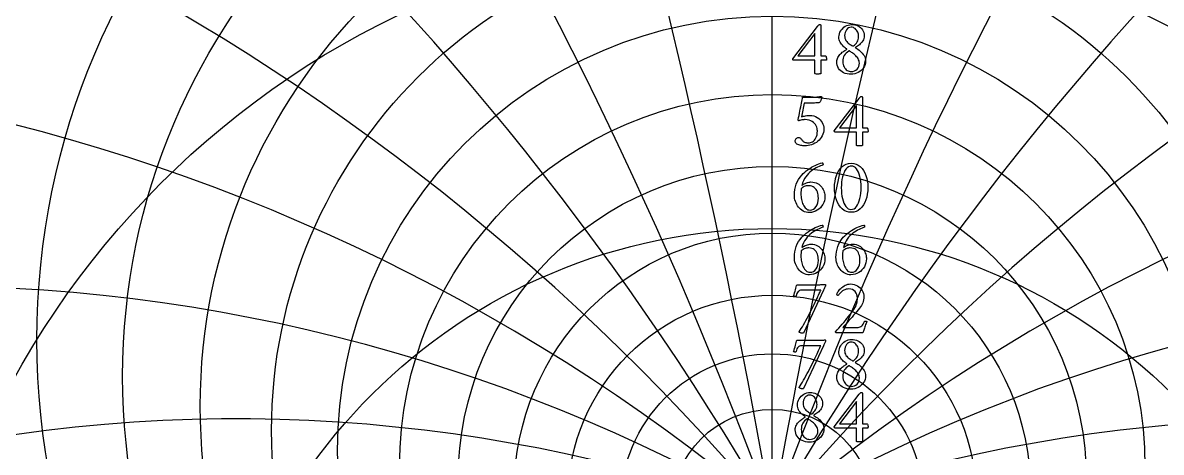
# Model space of a CAD drawing. Header units: millimetres. Extents: x -71 to 71, y -71 to 73.
# Drawn here: x -39.8 to 20.7, y 18.2 to 41 of the extents above; entities that cross this region are included whole.
import ezdxf

# ---------------------------------------------------------------- set-up
doc = ezdxf.new("R2010")
doc.units = ezdxf.units.MM
for name, color, linetype in [('CUT_OUTER', 1, 'Continuous'), ('ENGRAVE', 7, 'Continuous'), ('ENGRAVE_FINE', 8, 'Continuous'), ('TEXT', 5, 'Continuous')]:
    doc.layers.add(name, color=color, linetype=linetype)

msp = doc.modelspace()

# ---------------------------------------------------------------- linework, layer by layer
at = {"layer": 'CUT_OUTER'}
msp.add_arc((-0.0002, -0.0002), 71.2199, 143.788848, 87.803032, dxfattribs=at)
at = {"layer": 'ENGRAVE'}
msp.add_lwpolyline([(0, -70.2), (0, 70.2)], dxfattribs=at)
for centre, radius in [((0, 0), 70.2), ((0, 24.1585), 39.0893), ((0, 22.2167), 34.5295), ((0, 20.6338), 30.4012), ((0, 0), 45.9522), ((0, 19.337), 26.6151), ((0, 18.2729), 23.1026), ((0, 17.4015), 19.8098), ((0, 16.6931), 16.6931), ((0, 0), 30.0798), ((0, 16.125), 13.7167), ((0, 15.6801), 10.8504), ((0, 15.346), 8.0678), ((0, 15.1133), 5.3459)]:
    msp.add_circle(centre, radius, dxfattribs=at)
for centre, radius, start, end in [((0, 26.5604), 44.1998, 104.901129, 75.098871), ((0, 29.5661), 50.0254, 148.369607, 31.630393), ((0, 33.3862), 56.8, 171.093987, 8.906013), ((-10.1469, 37.8687), 60.4036, 198.1173, 259.6686)]:
    msp.add_arc(centre, radius, start, end, dxfattribs=at)
at = {"layer": 'ENGRAVE_FINE'}
for centre, radius, start, end in [((-443.3724, -63.2477), 450.2121, 5.104849, 17.080014), ((-443.3724, -63.2477), 450.2121, 5.104849, 17.080014), ((443.3724, -63.2477), 450.2121, 162.919986, 174.895151), ((443.3724, -63.2477), 450.2121, 162.919986, 174.895151), ((-214.7937, -63.2477), 228.5787, 10.267692, 34.218624), ((-214.7937, -63.2477), 228.5787, 10.267692, 34.218624), ((214.7937, -63.2477), 228.5787, 145.781376, 169.732308), ((214.7937, -63.2477), 228.5787, 145.781376, 169.732308), ((-135.4092, -63.2477), 156.357, 15.548702, 51.45419), ((-135.4092, -63.2477), 156.357, 15.548702, 51.45419), ((135.4092, -63.2477), 156.357, 128.54581, 164.451298), ((135.4092, -63.2477), 156.357, 128.54581, 164.451298), ((-93.1695, -63.2477), 121.6242, 21.012524, 68.778271), ((-93.1695, -63.2477), 121.6242, 21.012524, 68.778271), ((93.1695, -63.2477), 121.6242, 111.221729, 158.987476), ((93.1695, -63.2477), 121.6242, 111.221729, 158.987476), ((-65.5996, -63.2477), 102.0548, 26.730809, 84.928272), ((-65.5996, -63.2477), 102.0548, 26.730809, 84.928272), ((65.5996, -63.2477), 102.0548, 95.071728, 153.269191), ((65.5996, -63.2477), 102.0548, 95.071728, 153.269191), ((-45.1364, -63.2477), 90.2728, 32.785093, 97.141651), ((-45.1364, -63.2477), 90.2728, 32.785093, 97.141651), ((45.1364, -63.2477), 90.2728, 82.858349, 147.214907), ((45.1364, -63.2477), 90.2728, 82.858349, 147.214907), ((-28.4547, -63.2477), 83.1958, 39.270113, 107.914903), ((-28.4547, -63.2477), 83.1958, 39.270113, 107.914903), ((28.4547, -63.2477), 83.1958, 72.085097, 140.729887), ((28.4547, -63.2477), 83.1958, 72.085097, 140.729887)]:
    msp.add_arc(centre, radius, start, end, dxfattribs=at)
at = {"layer": 'TEXT'}
for points in [[(2.5242, 40.9381), (2.5396, 40.9365), (2.5527, 40.9319), (2.5635, 40.9241), (2.5719, 40.9132), (2.5783, 40.9007), (2.5828, 40.8883), (2.5855, 40.8758), (2.5865, 40.8634), (2.5865, 39.265), (2.8272, 39.265), (2.8374, 39.2619), (2.847, 39.2525), (2.8561, 39.237), (2.8646, 39.2152), (2.8719, 39.1892), (2.8771, 39.1612), (2.8802, 39.1311), (2.8812, 39.0989), (2.8804, 39.0777), (2.8781, 39.0595), (2.8742, 39.0444), (2.8688, 39.0325), (2.5865, 39.0325), (2.5865, 38.3226), (2.5848, 38.3219), (2.5797, 38.32), (2.5713, 38.3167), (2.5595, 38.3122), (2.5401, 38.3077), (2.5091, 38.3044), (2.4664, 38.3025), (2.4121, 38.3018), (2.3485, 38.3039), (2.3031, 38.3101), (2.2759, 38.3205), (2.2668, 38.335), (2.2668, 39.0325), (1.1251, 39.0325), (1.1154, 39.0394), (1.1069, 39.0476), (1.0998, 39.057), (1.0939, 39.0678), (1.0894, 39.0788), (1.0862, 39.0891), (1.0842, 39.0985), (1.0836, 39.1072), (2.4038, 40.8343), (2.4152, 40.8477), (2.4287, 40.8629), (2.4443, 40.8799), (2.4619, 40.8987), (2.4798, 40.9159), (2.4962, 40.9282), (2.5109, 40.9356), (2.5242, 40.9381)], [(4.2139, 40.934), (4.3033, 40.9295), (4.3888, 40.9163), (4.4704, 40.8943), (4.5481, 40.8634), (4.6201, 40.8242), (4.6846, 40.7772), (4.7415, 40.7225), (4.791, 40.6599), (4.8309, 40.5899), (4.8595, 40.5126), (4.8766, 40.428), (4.8823, 40.3361), (4.8776, 40.2598), (4.8636, 40.1887), (4.8403, 40.1228), (4.8076, 40.0621), (4.7683, 40.0061), (4.7251, 39.9542), (4.678, 39.9064), (4.627, 39.8628), (4.5747, 39.8229), (4.5237, 39.786), (4.474, 39.7523), (4.4256, 39.7217), (4.4147, 39.717), (4.4111, 39.7113), (4.4147, 39.7046), (4.4256, 39.6968), (4.4878, 39.661), (4.5496, 39.62), (4.6113, 39.5738), (4.6726, 39.5224), (4.7313, 39.4669), (4.7847, 39.4082), (4.833, 39.3465), (4.8761, 39.2816), (4.9115, 39.2144), (4.9368, 39.1456), (4.952, 39.0753), (4.957, 39.0035), (4.9503, 38.9043), (4.93, 38.8104), (4.8963, 38.7217), (4.8491, 38.6381), (4.7908, 38.5614), (4.724, 38.4933), (4.6486, 38.4338), (4.5647, 38.3828), (4.4748, 38.3419), (4.3815, 38.3127), (4.2849, 38.2952), (4.1848, 38.2894), (4.0778, 38.2946), (3.9767, 38.3101), (3.8816, 38.3361), (3.7925, 38.3724), (3.7112, 38.4181), (3.6394, 38.472), (3.5773, 38.5343), (3.5247, 38.6049), (3.4829, 38.6825), (3.4531, 38.7658), (3.4352, 38.8548), (3.4292, 38.9495), (3.4329, 39.0143), (3.4438, 39.0761), (3.4619, 39.1347), (3.4874, 39.1903), (3.5182, 39.2427), (3.5527, 39.292), (3.5909, 39.3382), (3.6327, 39.3812), (3.6764, 39.4212), (3.7204, 39.4581), (3.7646, 39.4918), (3.8091, 39.5224), (3.8518, 39.5502), (3.8906, 39.5753), (3.9255, 39.5979), (3.9565, 39.6179), (3.9627, 39.6239), (3.9648, 39.6293), (3.9627, 39.6342), (3.9565, 39.6386), (3.9141, 39.6663), (3.8698, 39.6994), (3.8238, 39.7379), (3.7759, 39.7819), (3.7289, 39.8305), (3.6856, 39.8831), (3.6459, 39.9395), (3.6098, 39.9998), (3.5799, 40.0637), (3.5585, 40.1306), (3.5456, 40.2007), (3.5413, 40.2738), (3.5472, 40.3595), (3.5647, 40.442), (3.5939, 40.5214), (3.6347, 40.5977), (3.6852, 40.6689), (3.7432, 40.7331), (3.8087, 40.7903), (3.8818, 40.8405), (3.9601, 40.8814), (4.0416, 40.9106), (4.1262, 40.9281), (4.2139, 40.934)], [(4.1931, 40.7928), (4.1232, 40.7845), (4.0587, 40.7596), (3.9997, 40.7181), (3.9461, 40.6599), (3.9016, 40.5904), (3.8698, 40.5146), (3.8508, 40.4326), (3.8444, 40.3444), (3.8489, 40.2706), (3.8626, 40.2027), (3.8853, 40.1409), (3.917, 40.0849), (3.9551, 40.0345), (3.9964, 39.9889), (4.0412, 39.9483), (4.0893, 39.9127), (4.1376, 39.8807), (4.1828, 39.8514), (4.2248, 39.8247), (4.2637, 39.8006), (4.2684, 39.7987), (4.2741, 39.7974), (4.2808, 39.7967), (4.2886, 39.7964), (4.2904, 39.7964), (4.2917, 39.7964), (4.2925, 39.7964), (4.2928, 39.7964), (4.2987, 39.7967), (4.3042, 39.7974), (4.3091, 39.7987), (4.3135, 39.8006), (4.3727, 39.8447), (4.4256, 39.894), (4.4723, 39.9485), (4.5128, 40.0081), (4.5455, 40.073), (4.5688, 40.1431), (4.5829, 40.2183), (4.5875, 40.2988), (4.5845, 40.3584), (4.5756, 40.4171), (4.5607, 40.4747), (4.5398, 40.5312), (4.5135, 40.585), (4.4822, 40.634), (4.446, 40.6784), (4.4049, 40.7181), (4.3589, 40.7508), (4.3083, 40.7741), (4.2531, 40.7881), (4.1931, 40.7928)], [(2.2668, 40.4524), (1.3576, 39.265), (2.2668, 39.265)], [(4.1931, 38.4347), (4.2877, 38.4425), (4.3722, 38.4658), (4.4465, 38.5047), (4.5107, 38.5592), (4.5625, 38.6264), (4.5995, 38.7035), (4.6217, 38.7904), (4.629, 38.8872), (4.6246, 38.9486), (4.6114, 39.0081), (4.5893, 39.0659), (4.5585, 39.1218), (4.5216, 39.1752), (4.4817, 39.2256), (4.4386, 39.2728), (4.3924, 39.3169), (4.3454, 39.3575), (4.3, 39.3942), (4.2562, 39.427), (4.2139, 39.456), (4.1763, 39.4804), (4.1464, 39.4996), (4.1244, 39.5136), (4.1101, 39.5224), (4.1023, 39.526), (4.0956, 39.5286), (4.0899, 39.5302), (4.0852, 39.5307), (4.0795, 39.5304), (4.0748, 39.5297), (4.0712, 39.5284), (4.0686, 39.5266), (3.9911, 39.4728), (3.9248, 39.4155), (3.8697, 39.3545), (3.8257, 39.2899), (3.7921, 39.2196), (3.7681, 39.1415), (3.7537, 39.0556), (3.7489, 38.9619), (3.7531, 38.8819), (3.7655, 38.8078), (3.7863, 38.7397), (3.8153, 38.6776), (3.8508, 38.6219), (3.8906, 38.5732), (3.9348, 38.5316), (3.9835, 38.497), (4.0347, 38.4697), (4.0867, 38.4502), (4.1395, 38.4386), (4.1931, 38.4347)], [(1.9845, 36.1041), (2.1003, 36.0974), (2.2071, 36.0771), (2.3048, 36.0434), (2.3934, 35.9962), (2.4727, 35.9387), (2.5423, 35.8742), (2.6024, 35.8028), (2.6529, 35.7243), (2.6928, 35.6416), (2.7214, 35.5577), (2.7385, 35.4724), (2.7442, 35.3859), (2.7386, 35.2846), (2.7219, 35.1882), (2.694, 35.0967), (2.655, 35.0102), (2.6067, 34.9292), (2.5512, 34.8545), (2.4884, 34.786), (2.4183, 34.7237), (2.3424, 34.6681), (2.2621, 34.6194), (2.1774, 34.5778), (2.0883, 34.5431), (1.9964, 34.5159), (1.9035, 34.4964), (1.8096, 34.4847), (1.7146, 34.4809), (1.6727, 34.4823), (1.6259, 34.4866), (1.5741, 34.4937), (1.5174, 34.5037), (1.4597, 34.5168), (1.4048, 34.5333), (1.3528, 34.5531), (1.3036, 34.5763), (1.2943, 34.5846), (1.2828, 34.5971), (1.2694, 34.6137), (1.2538, 34.6345), (1.2393, 34.6576), (1.2289, 34.6812), (1.2226, 34.7053), (1.2206, 34.7299), (1.2238, 34.7715), (1.2335, 34.8088), (1.2498, 34.842), (1.2725, 34.8711), (1.2993, 34.8947), (1.328, 34.9116), (1.3585, 34.9217), (1.3908, 34.9251), (1.4301, 34.9211), (1.465, 34.909), (1.4955, 34.8889), (1.5216, 34.8607), (1.5456, 34.8295), (1.5698, 34.8), (1.5943, 34.7724), (1.6191, 34.7466), (1.6496, 34.7197), (1.683, 34.6973), (1.7192, 34.6792), (1.7582, 34.6656), (1.7986, 34.6556), (1.8386, 34.6485), (1.8785, 34.6442), (1.918, 34.6428), (1.9721, 34.6465), (2.0265, 34.6578), (2.0811, 34.6766), (2.136, 34.703), (2.1888, 34.738), (2.2372, 34.7829), (2.2812, 34.8376), (2.3208, 34.9022), (2.3534, 34.9776), (2.3768, 35.0647), (2.3908, 35.1634), (2.3955, 35.2738), (2.3915, 35.3388), (2.3794, 35.4051), (2.3593, 35.4727), (2.3311, 35.5416), (2.2942, 35.6085), (2.2476, 35.6703), (2.1914, 35.7269), (2.1256, 35.7782), (2.0491, 35.8209), (1.9606, 35.8514), (1.8602, 35.8697), (1.7478, 35.8758), (1.7118, 35.8746), (1.67, 35.8711), (1.6225, 35.8653), (1.5693, 35.8571), (1.5172, 35.8474), (1.4728, 35.8369), (1.4362, 35.8256), (1.4074, 35.8135), (1.4013, 35.8147), (1.3955, 35.8182), (1.3899, 35.824), (1.3846, 35.8322), (1.38, 35.8417), (1.3768, 35.8514), (1.3748, 35.8614), (1.3742, 35.8716), (1.397, 35.9858), (1.4199, 36.1), (1.4427, 36.2142), (1.4655, 36.3283), (1.488, 36.4405), (1.5096, 36.5489), (1.5305, 36.6533), (1.5506, 36.7539), (1.5692, 36.8479), (1.5854, 36.9329), (1.5993, 37.0088), (1.6108, 37.0756), (2.2087, 37.0756), (2.2504, 37.0761), (2.2927, 37.0777), (2.3355, 37.0803), (2.3789, 37.0839), (2.4206, 37.0882), (2.4588, 37.0927), (2.4933, 37.0975), (2.5242, 37.1026), (2.5496, 37.1071), (2.5678, 37.1104), (2.5787, 37.1123), (2.5823, 37.113), (2.5923, 37.107), (2.6015, 37.1016), (2.6099, 37.0966), (2.6176, 37.0922), (2.6239, 37.0875), (2.6285, 37.0818), (2.6312, 37.0751), (2.6321, 37.0673), (2.6312, 37.0586), (2.6285, 37.045), (2.6239, 37.0264), (2.6176, 37.003), (2.6095, 36.9764), (2.5999, 36.9485), (2.5888, 36.9193), (2.5761, 36.8888), (2.5619, 36.8587), (2.5465, 36.8307), (2.5298, 36.8047), (2.5117, 36.7808), (2.4681, 36.7767), (2.4204, 36.7725), (2.3685, 36.7684), (2.3124, 36.7642), (2.2517, 36.7606), (2.1858, 36.758), (2.1147, 36.7565), (2.0384, 36.7559), (1.698, 36.7559), (1.6795, 36.6642), (1.6612, 36.5717), (1.6431, 36.4784), (1.6254, 36.3844), (1.6076, 36.2911), (1.5895, 36.2001), (1.5713, 36.1115), (1.5527, 36.0253), (1.5975, 36.0412), (1.6487, 36.0559), (1.7064, 36.0692), (1.7707, 36.0813), (1.8346, 36.0913), (1.8916, 36.0984), (1.9415, 36.1027), (1.9845, 36.1041)], [(4.7328, 37.113), (4.7483, 37.1114), (4.7614, 37.1067), (4.7721, 37.099), (4.7806, 37.0881), (4.7869, 37.0756), (4.7915, 37.0632), (4.7942, 37.0507), (4.7951, 37.0382), (4.7951, 35.4399), (5.0359, 35.4399), (5.046, 35.4368), (5.0556, 35.4274), (5.0647, 35.4119), (5.0733, 35.3901), (5.0805, 35.3641), (5.0857, 35.3361), (5.0888, 35.306), (5.0899, 35.2738), (5.0891, 35.2525), (5.0868, 35.2344), (5.0829, 35.2193), (5.0774, 35.2074), (4.7951, 35.2074), (4.7951, 34.4975), (4.7934, 34.4968), (4.7884, 34.4949), (4.7799, 34.4916), (4.7681, 34.4871), (4.7488, 34.4825), (4.7178, 34.4793), (4.6751, 34.4773), (4.6207, 34.4767), (4.5572, 34.4788), (4.5118, 34.485), (4.4845, 34.4954), (4.4754, 34.5099), (4.4754, 35.2074), (3.3337, 35.2074), (3.324, 35.2143), (3.3156, 35.2224), (3.3084, 35.2319), (3.3026, 35.2427), (3.2981, 35.2537), (3.2948, 35.264), (3.2929, 35.2734), (3.2922, 35.2821), (4.6124, 37.0092), (4.6239, 37.0225), (4.6374, 37.0377), (4.6529, 37.0547), (4.6706, 37.0735), (4.6885, 37.0908), (4.7048, 37.1031), (4.7196, 37.1105), (4.7328, 37.113)], [(4.4754, 36.6272), (3.5662, 35.4399), (4.4754, 35.4399)], [(2.0509, 32.5596), (2.1525, 32.5547), (2.2455, 32.5399), (2.33, 32.5152), (2.4059, 32.4807), (2.4738, 32.4386), (2.5346, 32.391), (2.588, 32.3379), (2.6342, 32.2794), (2.6738, 32.2174), (2.7074, 32.1538), (2.735, 32.0887), (2.7567, 32.022), (2.773, 31.9562), (2.7847, 31.8938), (2.7917, 31.8348), (2.794, 31.7791), (2.7872, 31.669), (2.7665, 31.5627), (2.7322, 31.4603), (2.684, 31.3619), (2.6243, 31.27), (2.5553, 31.1875), (2.477, 31.1143), (2.3893, 31.0505), (2.2939, 30.9987), (2.1926, 30.9618), (2.0853, 30.9396), (1.972, 30.9322), (1.8829, 30.9372), (1.7982, 30.9524), (1.7179, 30.9777), (1.642, 31.0131), (1.571, 31.0569), (1.5055, 31.1071), (1.4454, 31.1638), (1.3908, 31.2269), (1.3419, 31.2953), (1.2989, 31.3676), (1.262, 31.4437), (1.231, 31.5238), (1.2064, 31.6057), (1.1889, 31.6873), (1.1784, 31.7686), (1.1749, 31.8497), (1.1811, 32.0033), (1.1998, 32.1528), (1.231, 32.2981), (1.2745, 32.4392), (1.3301, 32.5739), (1.397, 32.6997), (1.4754, 32.8168), (1.5652, 32.925), (1.6405, 33.0023), (1.7214, 33.0765), (1.8076, 33.1476), (1.8994, 33.2156), (1.9943, 33.2797), (2.0903, 33.3391), (2.1874, 33.3938), (2.2855, 33.4439), (2.3824, 33.4883), (2.4759, 33.5259), (2.5661, 33.5568), (2.6529, 33.5809), (2.6661, 33.5779), (2.6768, 33.569), (2.6848, 33.5541), (2.6902, 33.5332), (2.6939, 33.511), (2.6965, 33.4922), (2.698, 33.4767), (2.6985, 33.4647), (2.632, 33.4418), (2.561, 33.4148), (2.4856, 33.3837), (2.4059, 33.3484), (2.3237, 33.3079), (2.2414, 33.2612), (2.1587, 33.2083), (2.0758, 33.1491), (1.9949, 33.0828), (1.918, 33.0085), (1.8454, 32.9261), (1.7769, 32.8357), (1.7144, 32.7362), (1.6596, 32.6266), (1.6126, 32.5068), (1.5735, 32.3769), (1.629, 32.4181), (1.6876, 32.4543), (1.7494, 32.4855), (1.8143, 32.5119), (1.8789, 32.5328), (1.9398, 32.5477), (1.9972, 32.5566), (2.0509, 32.5596)], [(4.1931, 33.556), (4.3308, 33.5448), (4.4573, 33.5114), (4.5726, 33.4556), (4.6768, 33.3775), (4.7694, 33.2808), (4.8501, 33.1694), (4.9189, 33.0431), (4.9757, 32.9021), (5.0202, 32.7502), (5.052, 32.5913), (5.0711, 32.4253), (5.0774, 32.2524), (5.0709, 32.0795), (5.0515, 31.9135), (5.019, 31.7546), (4.9736, 31.6027), (4.9159, 31.4615), (4.8465, 31.3349), (4.7654, 31.2228), (4.6726, 31.1252), (4.5687, 31.0462), (4.4542, 30.9898), (4.329, 30.9559), (4.1931, 30.9446), (4.0608, 30.9559), (3.9378, 30.9898), (3.8242, 31.0462), (3.7198, 31.1252), (3.626, 31.2228), (3.5439, 31.3349), (3.4735, 31.4615), (3.4147, 31.6027), (3.3684, 31.7546), (3.3353, 31.9135), (3.3155, 32.0795), (3.3088, 32.2524), (3.3153, 32.4253), (3.3348, 32.5913), (3.3672, 32.7502), (3.4126, 32.9021), (3.4705, 33.0431), (3.5403, 33.1694), (3.622, 33.2808), (3.7157, 33.3775), (3.8203, 33.4556), (3.9347, 33.5114), (4.059, 33.5448), (4.1931, 33.556)], [(4.2139, 33.4065), (4.1318, 33.3968), (4.0556, 33.3676), (3.9854, 33.319), (3.9212, 33.2509), (3.8635, 33.1664), (3.8127, 33.0687), (3.769, 32.9578), (3.7323, 32.8336), (3.7032, 32.6992), (3.6825, 32.5575), (3.67, 32.4086), (3.6659, 32.2524), (3.67, 32.0979), (3.6825, 31.9498), (3.7032, 31.8083), (3.7323, 31.6732), (3.7685, 31.548), (3.8107, 31.4361), (3.8588, 31.3374), (3.9129, 31.2519), (3.9722, 31.1828), (4.0359, 31.1335), (4.104, 31.104), (4.1765, 31.0941), (4.264, 31.1042), (4.3436, 31.1346), (4.4155, 31.1852), (4.4796, 31.256), (4.536, 31.3437), (4.5849, 31.4449), (4.6263, 31.5596), (4.6602, 31.6878), (4.6865, 31.8256), (4.7053, 31.969), (4.7166, 32.1182), (4.7204, 32.2732), (4.7164, 32.429), (4.7043, 32.5767), (4.6842, 32.7165), (4.656, 32.8482), (4.6207, 32.9693), (4.5792, 33.0775), (4.5315, 33.1728), (4.4775, 33.255), (4.4182, 33.3213), (4.3545, 33.3687), (4.2864, 33.3971), (4.2139, 33.4065)], [(1.5402, 32.1984), (1.5364, 32.165), (1.533, 32.131), (1.5301, 32.0965), (1.5278, 32.0614), (1.526, 32.0261), (1.5247, 31.9908), (1.5239, 31.9556), (1.5236, 31.9203), (1.5255, 31.851), (1.5309, 31.7801), (1.54, 31.7078), (1.5527, 31.6338), (1.5692, 31.5604), (1.5895, 31.4895), (1.6138, 31.4213), (1.642, 31.3556), (1.674, 31.2943), (1.7099, 31.2389), (1.7498, 31.1895), (1.7935, 31.146), (1.841, 31.1106), (1.8921, 31.0853), (1.9468, 31.0701), (2.0052, 31.065), (2.0984, 31.0765), (2.1827, 31.1107), (2.2582, 31.1678), (2.3249, 31.2477), (2.3794, 31.3447), (2.4183, 31.4532), (2.4417, 31.5731), (2.4495, 31.7044), (2.4462, 31.79), (2.4365, 31.8725), (2.4203, 31.9519), (2.3976, 32.0282), (2.3678, 32.0993), (2.3306, 32.1631), (2.2859, 32.2197), (2.2336, 32.269), (2.1731, 32.309), (2.1038, 32.3375), (2.0257, 32.3546), (1.9388, 32.3603), (1.894, 32.3587), (1.8469, 32.3536), (1.7975, 32.3452), (1.7458, 32.3334), (1.6932, 32.3148), (1.6414, 32.2861), (1.5905, 32.2473), (1.5402, 32.1984)], [(2.0509, 29.2484), (2.1525, 29.2435), (2.2455, 29.2287), (2.33, 29.2041), (2.4059, 29.1695), (2.4738, 29.1274), (2.5346, 29.0798), (2.588, 29.0267), (2.6342, 28.9682), (2.6738, 28.9062), (2.7074, 28.8426), (2.735, 28.7775), (2.7567, 28.7108), (2.773, 28.645), (2.7847, 28.5826), (2.7917, 28.5236), (2.794, 28.4679), (2.7872, 28.3578), (2.7665, 28.2515), (2.7322, 28.1492), (2.684, 28.0507), (2.6243, 27.9588), (2.5553, 27.8763), (2.477, 27.8031), (2.3893, 27.7393), (2.2939, 27.6875), (2.1926, 27.6506), (2.0853, 27.6284), (1.972, 27.621), (1.8829, 27.6261), (1.7982, 27.6412), (1.7179, 27.6665), (1.642, 27.7019), (1.571, 27.7457), (1.5055, 27.7959), (1.4454, 27.8526), (1.3908, 27.9158), (1.3419, 27.9841), (1.2989, 28.0564), (1.262, 28.1325), (1.231, 28.2126), (1.2064, 28.2945), (1.1889, 28.3761), (1.1784, 28.4574), (1.1749, 28.5385), (1.1811, 28.6921), (1.1998, 28.8416), (1.231, 28.9869), (1.2745, 29.128), (1.3301, 29.2627), (1.397, 29.3885), (1.4754, 29.5056), (1.5652, 29.6138), (1.6405, 29.6911), (1.7214, 29.7653), (1.8076, 29.8364), (1.8994, 29.9044), (1.9943, 29.9685), (2.0903, 30.0279), (2.1874, 30.0826), (2.2855, 30.1327), (2.3824, 30.1771), (2.4759, 30.2147), (2.5661, 30.2456), (2.6529, 30.2697), (2.6661, 30.2667), (2.6768, 30.2578), (2.6848, 30.2429), (2.6902, 30.222), (2.6939, 30.1998), (2.6965, 30.181), (2.698, 30.1655), (2.6985, 30.1535), (2.632, 30.1306), (2.561, 30.1037), (2.4856, 30.0725), (2.4059, 30.0372), (2.3237, 29.9968), (2.2414, 29.95), (2.1587, 29.8971), (2.0758, 29.838), (1.9949, 29.7717), (1.918, 29.6973), (1.8454, 29.6149), (1.7769, 29.5245), (1.7144, 29.425), (1.6596, 29.3154), (1.6126, 29.1956), (1.5735, 29.0658), (1.629, 29.1069), (1.6876, 29.1431), (1.7494, 29.1743), (1.8143, 29.2007), (1.8789, 29.2216), (1.9398, 29.2365), (1.9972, 29.2454), (2.0509, 29.2484)], [(4.2596, 29.2484), (4.3611, 29.2435), (4.4542, 29.2287), (4.5386, 29.2041), (4.6145, 29.1695), (4.6825, 29.1274), (4.7432, 29.0798), (4.7967, 29.0267), (4.8429, 28.9682), (4.8824, 28.9062), (4.916, 28.8426), (4.9437, 28.7775), (4.9653, 28.7108), (4.9817, 28.645), (4.9934, 28.5826), (5.0004, 28.5236), (5.0027, 28.4679), (4.9958, 28.3578), (4.9752, 28.2515), (4.9408, 28.1492), (4.8927, 28.0507), (4.833, 27.9588), (4.764, 27.8763), (4.6856, 27.8031), (4.5979, 27.7393), (4.5026, 27.6875), (4.4012, 27.6506), (4.2939, 27.6284), (4.1807, 27.621), (4.0915, 27.6261), (4.0068, 27.6412), (3.9265, 27.6665), (3.8506, 27.7019), (3.7797, 27.7457), (3.7141, 27.7959), (3.6541, 27.8526), (3.5994, 27.9158), (3.5505, 27.9841), (3.5076, 28.0564), (3.4706, 28.1325), (3.4396, 28.2126), (3.4151, 28.2945), (3.3976, 28.3761), (3.3871, 28.4574), (3.3836, 28.5385), (3.3898, 28.6921), (3.4085, 28.8416), (3.4396, 28.9869), (3.4832, 29.128), (3.5387, 29.2627), (3.6057, 29.3885), (3.684, 29.5056), (3.7738, 29.6138), (3.8492, 29.6911), (3.93, 29.7653), (4.0163, 29.8364), (4.108, 29.9044), (4.203, 29.9685), (4.299, 30.0279), (4.396, 30.0826), (4.4941, 30.1327), (4.591, 30.1771), (4.6846, 30.2147), (4.7747, 30.2456), (4.8615, 30.2697), (4.8748, 30.2667), (4.8854, 30.2578), (4.8935, 30.2429), (4.8989, 30.222), (4.9025, 30.1998), (4.9051, 30.181), (4.9067, 30.1655), (4.9072, 30.1535), (4.8407, 30.1306), (4.7697, 30.1037), (4.6943, 30.0725), (4.6145, 30.0372), (4.5324, 29.9968), (4.45, 29.95), (4.3674, 29.8971), (4.2845, 29.838), (4.2035, 29.7717), (4.1267, 29.6973), (4.0541, 29.6149), (3.9855, 29.5245), (3.923, 29.425), (3.8683, 29.3154), (3.8213, 29.1956), (3.7821, 29.0658), (3.8376, 29.1069), (3.8963, 29.1431), (3.958, 29.1743), (4.0229, 29.2007), (4.0875, 29.2216), (4.1485, 29.2365), (4.2058, 29.2454), (4.2596, 29.2484)], [(1.5402, 28.8872), (1.5364, 28.8538), (1.533, 28.8198), (1.5301, 28.7853), (1.5278, 28.7502), (1.526, 28.7149), (1.5247, 28.6797), (1.5239, 28.6444), (1.5236, 28.6091), (1.5255, 28.5398), (1.5309, 28.469), (1.54, 28.3966), (1.5527, 28.3226), (1.5692, 28.2492), (1.5895, 28.1783), (1.6138, 28.1101), (1.642, 28.0445), (1.674, 27.9831), (1.7099, 27.9277), (1.7498, 27.8783), (1.7935, 27.8348), (1.841, 27.7994), (1.8921, 27.7741), (1.9468, 27.7589), (2.0052, 27.7538), (2.0984, 27.7653), (2.1827, 27.7995), (2.2582, 27.8566), (2.3249, 27.9365), (2.3794, 28.0336), (2.4183, 28.142), (2.4417, 28.2619), (2.4495, 28.3932), (2.4462, 28.4788), (2.4365, 28.5613), (2.4203, 28.6407), (2.3976, 28.717), (2.3678, 28.7881), (2.3306, 28.8519), (2.2859, 28.9085), (2.2336, 28.9578), (2.1731, 28.9978), (2.1038, 29.0263), (2.0257, 29.0434), (1.9388, 29.0491), (1.894, 29.0475), (1.8469, 29.0424), (1.7975, 29.034), (1.7458, 29.0222), (1.6932, 29.0036), (1.6414, 28.9749), (1.5905, 28.9361), (1.5402, 28.8872)], [(3.7489, 28.8872), (3.745, 28.8538), (3.7416, 28.8198), (3.7388, 28.7853), (3.7365, 28.7502), (3.7346, 28.7149), (3.7333, 28.6797), (3.7326, 28.6444), (3.7323, 28.6091), (3.7341, 28.5398), (3.7396, 28.469), (3.7486, 28.3966), (3.7614, 28.3226), (3.7778, 28.2492), (3.7982, 28.1783), (3.8225, 28.1101), (3.8506, 28.0445), (3.8827, 27.9831), (3.9186, 27.9277), (3.9584, 27.8783), (4.0022, 27.8348), (4.0496, 27.7994), (4.1008, 27.7741), (4.1555, 27.7589), (4.2139, 27.7538), (4.307, 27.7653), (4.3914, 27.7995), (4.4669, 27.8566), (4.5336, 27.9365), (4.5881, 28.0336), (4.627, 28.142), (4.6503, 28.2619), (4.6581, 28.3932), (4.6549, 28.4788), (4.6451, 28.5613), (4.6289, 28.6407), (4.6062, 28.717), (4.5765, 28.7881), (4.5393, 28.8519), (4.4945, 28.9085), (4.4422, 28.9578), (4.3818, 28.9978), (4.3125, 29.0263), (4.2344, 29.0434), (4.1475, 29.0491), (4.1027, 29.0475), (4.0556, 29.0424), (4.0062, 29.034), (3.9544, 29.0222), (3.9019, 29.0036), (3.8501, 28.9749), (3.7991, 28.9361), (3.7489, 28.8872)], [(2.5325, 27.0949), (2.5727, 27.0953), (2.6145, 27.0965), (2.6578, 27.0984), (2.7027, 27.1011), (2.7437, 27.1039), (2.7754, 27.1058), (2.7977, 27.107), (2.8106, 27.1074), (2.8215, 27.105), (2.8293, 27.098), (2.834, 27.0863), (2.8356, 27.07), (2.8332, 27.0473), (2.8262, 27.0207), (2.8145, 26.9902), (2.7982, 26.9558), (2.7792, 26.9188), (2.7598, 26.8806), (2.7398, 26.841), (2.7193, 26.8001), (1.6523, 24.5209), (1.6451, 24.5155), (1.6357, 24.5116), (1.6243, 24.5092), (1.6108, 24.5084), (1.5867, 24.5099), (1.56, 24.5142), (1.5306, 24.5213), (1.4987, 24.5313), (1.4697, 24.5431), (1.4489, 24.5557), (1.4365, 24.569), (1.4323, 24.5832), (1.4855, 24.6662), (1.5413, 24.7575), (1.5997, 24.8572), (1.6606, 24.9651), (1.7233, 25.0788), (1.7868, 25.1955), (1.851, 25.3154), (1.916, 25.4384), (1.9806, 25.5624), (2.0436, 25.6854), (2.1051, 25.8074), (2.1651, 25.9283), (2.2227, 26.046), (2.2772, 26.1582), (2.3285, 26.265), (2.3768, 26.3663), (2.4212, 26.46), (2.4609, 26.5438), (2.4959, 26.6177), (2.5263, 26.6818), (2.5508, 26.7336), (2.5683, 26.7706), (2.5788, 26.7927), (2.5823, 26.8001), (1.5527, 26.8001), (1.4961, 26.7955), (1.4468, 26.7815), (1.4048, 26.7581), (1.37, 26.7254), (1.3399, 26.6826), (1.3119, 26.6289), (1.286, 26.5643), (1.2621, 26.4888), (1.2574, 26.4779), (1.2476, 26.4701), (1.2325, 26.4654), (1.2123, 26.4639), (1.2051, 26.4644), (1.1962, 26.4659), (1.1854, 26.4685), (1.1728, 26.4722), (1.1602, 26.4763), (1.1495, 26.4805), (1.1405, 26.4846), (1.1334, 26.4888), (1.16, 26.5722), (1.1858, 26.6564), (1.2108, 26.7414), (1.2351, 26.8271), (1.2573, 26.9085), (1.2761, 26.9802), (1.2915, 27.0424), (1.3036, 27.0949)], [(5.0276, 25.1353), (5.0066, 25.0838), (4.985, 25.029), (4.963, 24.9707), (4.9404, 24.9091), (4.9181, 24.8469), (4.8968, 24.7871), (4.8766, 24.7296), (4.8574, 24.6745), (4.8403, 24.6249), (4.8262, 24.5842), (4.8154, 24.5523), (4.8076, 24.5292), (3.4043, 24.5292), (3.398, 24.534), (3.3913, 24.5401), (3.3845, 24.5475), (3.3773, 24.5562), (3.371, 24.5651), (3.3664, 24.5733), (3.3637, 24.5807), (3.3628, 24.5873), (3.4484, 24.6839), (3.5351, 24.7825), (3.6228, 24.8831), (3.7115, 24.9859), (3.7998, 25.0894), (3.8859, 25.1924), (3.97, 25.2949), (4.052, 25.3969), (4.1301, 25.4965), (4.2025, 25.592), (4.2692, 25.6834), (4.3301, 25.7705), (4.3868, 25.859), (4.4324, 25.9418), (4.4667, 26.0189), (4.49, 26.0902), (4.5054, 26.1595), (4.5164, 26.2303), (4.5231, 26.3027), (4.5253, 26.3767), (4.5173, 26.4763), (4.4936, 26.5676), (4.454, 26.6507), (4.3986, 26.7254), (4.331, 26.7872), (4.2549, 26.8313), (4.1702, 26.8577), (4.0769, 26.8666), (3.9985, 26.8622), (3.9253, 26.8489), (3.8574, 26.8269), (3.7946, 26.796), (3.7372, 26.7599), (3.6856, 26.7223), (3.6397, 26.6831), (3.5994, 26.6424), (3.5652, 26.6035), (3.5372, 26.5697), (3.5154, 26.5412), (3.4998, 26.5178), (3.4872, 26.5195), (3.4744, 26.5246), (3.4613, 26.533), (3.4479, 26.5448), (3.4361, 26.5574), (3.4277, 26.5682), (3.4226, 26.5771), (3.4209, 26.5843), (3.4299, 26.6062), (3.4443, 26.6346), (3.4641, 26.6695), (3.4894, 26.7109), (3.5202, 26.756), (3.5564, 26.8022), (3.598, 26.8494), (3.6451, 26.8977), (3.6969, 26.9447), (3.7525, 26.988), (3.8121, 27.0277), (3.8755, 27.0638), (3.9429, 27.0937), (4.0141, 27.1151), (4.0892, 27.128), (4.1682, 27.1323), (4.2636, 27.1262), (4.3545, 27.1079), (4.4411, 27.0774), (4.5232, 27.0347), (4.5989, 26.9824), (4.6664, 26.9231), (4.7256, 26.8568), (4.7764, 26.7835), (4.8173, 26.7054), (4.8465, 26.6247), (4.864, 26.5414), (4.8698, 26.4556), (4.8659, 26.3697), (4.8543, 26.2864), (4.8348, 26.2057), (4.8076, 26.1276), (4.7736, 26.0521), (4.7339, 25.9792), (4.6885, 25.9088), (4.6374, 25.8411), (4.5648, 25.7525), (4.4884, 25.661), (4.4081, 25.5667), (4.3239, 25.4695), (4.2389, 25.3725), (4.1563, 25.2786), (4.076, 25.1878), (3.998, 25.1001), (3.9251, 25.0182), (3.86, 24.9449), (3.8026, 24.8801), (3.7531, 24.824), (4.5585, 24.824), (4.6159, 24.8288), (4.668, 24.8432), (4.7145, 24.8672), (4.7557, 24.9008), (4.7934, 24.9442), (4.8299, 24.9978), (4.865, 25.0615), (4.8989, 25.1353), (4.9049, 25.1462), (4.9145, 25.154), (4.9277, 25.1587), (4.9446, 25.1602), (4.9518, 25.1597), (4.9612, 25.1582), (4.9726, 25.1556), (4.9861, 25.1519), (4.9996, 25.1478), (5.011, 25.1436), (5.0203, 25.1395), (5.0276, 25.1353)], [(2.5325, 24.1403), (2.5727, 24.1407), (2.6145, 24.1419), (2.6578, 24.1438), (2.7027, 24.1466), (2.7437, 24.1493), (2.7754, 24.1512), (2.7977, 24.1524), (2.8106, 24.1528), (2.8215, 24.1504), (2.8293, 24.1434), (2.834, 24.1318), (2.8356, 24.1154), (2.8332, 24.0927), (2.8262, 24.0661), (2.8145, 24.0356), (2.7982, 24.0012), (2.7792, 23.9643), (2.7598, 23.926), (2.7398, 23.8864), (2.7193, 23.8456), (1.6523, 21.5663), (1.6451, 21.5609), (1.6357, 21.557), (1.6243, 21.5546), (1.6108, 21.5539), (1.5867, 21.5553), (1.56, 21.5596), (1.5306, 21.5667), (1.4987, 21.5767), (1.4697, 21.5885), (1.4489, 21.6011), (1.4365, 21.6145), (1.4323, 21.6286), (1.4855, 21.7116), (1.5413, 21.803), (1.5997, 21.9026), (1.6606, 22.0105), (1.7233, 22.1242), (1.7868, 22.241), (1.851, 22.3608), (1.916, 22.4838), (1.9806, 22.6079), (2.0436, 22.7309), (2.1051, 22.8528), (2.1651, 22.9737), (2.2227, 23.0914), (2.2772, 23.2036), (2.3285, 23.3104), (2.3768, 23.4117), (2.4212, 23.5054), (2.4609, 23.5892), (2.4959, 23.6631), (2.5263, 23.7272), (2.5508, 23.779), (2.5683, 23.816), (2.5788, 23.8382), (2.5823, 23.8456), (1.5527, 23.8456), (1.4961, 23.8409), (1.4468, 23.8269), (1.4048, 23.8035), (1.37, 23.7708), (1.3399, 23.728), (1.3119, 23.6743), (1.286, 23.6097), (1.2621, 23.5342), (1.2574, 23.5233), (1.2476, 23.5155), (1.2325, 23.5108), (1.2123, 23.5093), (1.2051, 23.5098), (1.1962, 23.5114), (1.1854, 23.5139), (1.1728, 23.5176), (1.1602, 23.5217), (1.1495, 23.5259), (1.1405, 23.53), (1.1334, 23.5342), (1.16, 23.6176), (1.1858, 23.7018), (1.2108, 23.7868), (1.2351, 23.8725), (1.2573, 23.9539), (1.2761, 24.0256), (1.2915, 24.0878), (1.3036, 24.1403)], [(4.2139, 24.1818), (4.3033, 24.1774), (4.3888, 24.1642), (4.4704, 24.1421), (4.5481, 24.1113), (4.6201, 24.0721), (4.6846, 24.0251), (4.7415, 23.9704), (4.791, 23.9078), (4.8309, 23.8378), (4.8595, 23.7605), (4.8766, 23.6759), (4.8823, 23.584), (4.8776, 23.5077), (4.8636, 23.4366), (4.8403, 23.3707), (4.8076, 23.31), (4.7683, 23.254), (4.7251, 23.2021), (4.678, 23.1543), (4.627, 23.1107), (4.5747, 23.0708), (4.5237, 23.0339), (4.474, 23.0002), (4.4256, 22.9696), (4.4147, 22.9649), (4.4111, 22.9592), (4.4147, 22.9524), (4.4256, 22.9447), (4.4878, 22.9089), (4.5496, 22.8679), (4.6113, 22.8217), (4.6726, 22.7703), (4.7313, 22.7148), (4.7847, 22.6561), (4.833, 22.5944), (4.8761, 22.5295), (4.9115, 22.4623), (4.9368, 22.3935), (4.952, 22.3232), (4.957, 22.2513), (4.9503, 22.1522), (4.93, 22.0583), (4.8963, 21.9695), (4.8491, 21.886), (4.7908, 21.8093), (4.724, 21.7412), (4.6486, 21.6817), (4.5647, 21.6307), (4.4748, 21.5898), (4.3815, 21.5606), (4.2849, 21.5431), (4.1848, 21.5373), (4.0778, 21.5425), (3.9767, 21.558), (3.8816, 21.584), (3.7925, 21.6203), (3.7112, 21.666), (3.6394, 21.7199), (3.5773, 21.7822), (3.5247, 21.8528), (3.4829, 21.9304), (3.4531, 22.0137), (3.4352, 22.1027), (3.4292, 22.1974), (3.4329, 22.2622), (3.4438, 22.324), (3.4619, 22.3826), (3.4874, 22.4382), (3.5182, 22.4906), (3.5527, 22.5399), (3.5909, 22.5861), (3.6327, 22.6291), (3.6764, 22.6691), (3.7204, 22.7059), (3.7646, 22.7397), (3.8091, 22.7703), (3.8518, 22.7981), (3.8906, 22.8232), (3.9255, 22.8458), (3.9565, 22.8658), (3.9627, 22.8717), (3.9648, 22.8772), (3.9627, 22.8821), (3.9565, 22.8865), (3.9141, 22.9142), (3.8698, 22.9473), (3.8238, 22.9858), (3.7759, 23.0298), (3.7289, 23.0784), (3.6856, 23.131), (3.6459, 23.1874), (3.6098, 23.2477), (3.5799, 23.3116), (3.5585, 23.3785), (3.5456, 23.4486), (3.5413, 23.5217), (3.5472, 23.6074), (3.5647, 23.6899), (3.5939, 23.7693), (3.6347, 23.8456), (3.6852, 23.9168), (3.7432, 23.981), (3.8087, 24.0382), (3.8818, 24.0884), (3.9601, 24.1293), (4.0416, 24.1585), (4.1262, 24.176), (4.2139, 24.1818)], [(4.1931, 24.0407), (4.1232, 24.0324), (4.0587, 24.0075), (3.9997, 23.966), (3.9461, 23.9078), (3.9016, 23.8383), (3.8698, 23.7625), (3.8508, 23.6805), (3.8444, 23.5923), (3.8489, 23.5185), (3.8626, 23.4506), (3.8853, 23.3888), (3.917, 23.3328), (3.9551, 23.2824), (3.9964, 23.2368), (4.0412, 23.1962), (4.0893, 23.1605), (4.1376, 23.1286), (4.1828, 23.0993), (4.2248, 23.0726), (4.2637, 23.0484), (4.2684, 23.0466), (4.2741, 23.0453), (4.2808, 23.0446), (4.2886, 23.0443), (4.2904, 23.0443), (4.2917, 23.0443), (4.2925, 23.0443), (4.2928, 23.0443), (4.2987, 23.0446), (4.3042, 23.0453), (4.3091, 23.0466), (4.3135, 23.0484), (4.3727, 23.0926), (4.4256, 23.1419), (4.4723, 23.1964), (4.5128, 23.256), (4.5455, 23.3209), (4.5688, 23.391), (4.5829, 23.4662), (4.5875, 23.5466), (4.5845, 23.6063), (4.5756, 23.665), (4.5607, 23.7226), (4.5398, 23.7791), (4.5135, 23.8328), (4.4822, 23.8819), (4.446, 23.9263), (4.4049, 23.966), (4.3589, 23.9987), (4.3083, 24.022), (4.2531, 24.036), (4.1931, 24.0407)], [(4.1931, 21.6826), (4.2877, 21.6904), (4.3722, 21.7137), (4.4465, 21.7526), (4.5107, 21.8071), (4.5625, 21.8743), (4.5995, 21.9514), (4.6217, 22.0383), (4.629, 22.1351), (4.6246, 22.1965), (4.6114, 22.256), (4.5893, 22.3137), (4.5585, 22.3697), (4.5216, 22.4231), (4.4817, 22.4735), (4.4386, 22.5207), (4.3924, 22.5648), (4.3454, 22.6054), (4.3, 22.6421), (4.2562, 22.6749), (4.2139, 22.7039), (4.1763, 22.7283), (4.1464, 22.7475), (4.1244, 22.7615), (4.1101, 22.7703), (4.1023, 22.7739), (4.0956, 22.7765), (4.0899, 22.7781), (4.0852, 22.7786), (4.0795, 22.7783), (4.0748, 22.7776), (4.0712, 22.7763), (4.0686, 22.7744), (3.9911, 22.7207), (3.9248, 22.6634), (3.8697, 22.6024), (3.8257, 22.5378), (3.7921, 22.4675), (3.7681, 22.3894), (3.7537, 22.3035), (3.7489, 22.2098), (3.7531, 22.1298), (3.7655, 22.0557), (3.7863, 21.9876), (3.8153, 21.9254), (3.8508, 21.8698), (3.8906, 21.8211), (3.9348, 21.7795), (3.9835, 21.7448), (4.0347, 21.7176), (4.0867, 21.6981), (4.1395, 21.6865), (4.1931, 21.6826)], [(2.0052, 21.362), (2.0946, 21.3576), (2.1801, 21.3444), (2.2617, 21.3223), (2.3394, 21.2914), (2.4114, 21.2522), (2.4759, 21.2053), (2.5329, 21.1505), (2.5823, 21.088), (2.6223, 21.0179), (2.6508, 20.9406), (2.6679, 20.856), (2.6736, 20.7642), (2.669, 20.6879), (2.655, 20.6168), (2.6316, 20.5509), (2.5989, 20.4902), (2.5596, 20.4341), (2.5164, 20.3822), (2.4693, 20.3345), (2.4183, 20.2909), (2.366, 20.2509), (2.315, 20.2141), (2.2654, 20.1803), (2.217, 20.1497), (2.2061, 20.1451), (2.2024, 20.1394), (2.2061, 20.1326), (2.217, 20.1248), (2.2791, 20.089), (2.341, 20.048), (2.4026, 20.0018), (2.464, 19.9505), (2.5226, 19.8949), (2.5761, 19.8363), (2.6243, 19.7745), (2.6674, 19.7097), (2.7028, 19.6425), (2.7281, 19.5737), (2.7433, 19.5034), (2.7484, 19.4315), (2.7416, 19.3324), (2.7214, 19.2385), (2.6877, 19.1497), (2.6404, 19.0662), (2.5822, 18.9895), (2.5154, 18.9214), (2.44, 18.8618), (2.356, 18.8108), (2.2661, 18.77), (2.1729, 18.7408), (2.0762, 18.7233), (1.9762, 18.7174), (1.8691, 18.7226), (1.7681, 18.7382), (1.673, 18.7641), (1.5838, 18.8005), (1.5025, 18.8461), (1.4307, 18.9001), (1.3686, 18.9624), (1.3161, 19.0329), (1.2743, 19.1105), (1.2444, 19.1938), (1.2265, 19.2828), (1.2206, 19.3775), (1.2242, 19.4424), (1.2351, 19.5042), (1.2533, 19.5628), (1.2787, 19.6183), (1.3096, 19.6707), (1.3441, 19.72), (1.3822, 19.7662), (1.424, 19.8093), (1.4677, 19.8493), (1.5117, 19.8861), (1.5559, 19.9198), (1.6004, 19.9505), (1.6431, 19.9782), (1.6819, 20.0034), (1.7168, 20.026), (1.7478, 20.0459), (1.7541, 20.0519), (1.7561, 20.0574), (1.7541, 20.0623), (1.7478, 20.0667), (1.7054, 20.0943), (1.6612, 20.1274), (1.6151, 20.1659), (1.5672, 20.2099), (1.5203, 20.2586), (1.4769, 20.3111), (1.4372, 20.3676), (1.4012, 20.4279), (1.3712, 20.4917), (1.3498, 20.5587), (1.3369, 20.6287), (1.3327, 20.7019), (1.3385, 20.7875), (1.356, 20.87), (1.3852, 20.9494), (1.4261, 21.0257), (1.4765, 21.0969), (1.5345, 21.1612), (1.6001, 21.2184), (1.6731, 21.2686), (1.7515, 21.3095), (1.8329, 21.3386), (1.9175, 21.3562), (2.0052, 21.362)], [(1.9845, 21.2208), (1.9145, 21.2125), (1.8501, 21.1876), (1.791, 21.1461), (1.7374, 21.088), (1.6929, 21.0185), (1.6612, 20.9427), (1.6421, 20.8607), (1.6357, 20.7725), (1.6403, 20.6987), (1.6539, 20.6308), (1.6766, 20.5689), (1.7084, 20.513), (1.7464, 20.4625), (1.7878, 20.417), (1.8325, 20.3764), (1.8807, 20.3407), (1.9289, 20.3088), (1.9741, 20.2795), (2.0161, 20.2527), (2.055, 20.2286), (2.0597, 20.2268), (2.0654, 20.2255), (2.0722, 20.2247), (2.08, 20.2245), (2.0818, 20.2245), (2.0831, 20.2245), (2.0839, 20.2245), (2.0841, 20.2245), (2.0901, 20.2247), (2.0955, 20.2255), (2.1005, 20.2268), (2.1049, 20.2286), (2.164, 20.2727), (2.217, 20.322), (2.2637, 20.3765), (2.3041, 20.4362), (2.3368, 20.5011), (2.3602, 20.5711), (2.3742, 20.6464), (2.3789, 20.7268), (2.3759, 20.7865), (2.3669, 20.8451), (2.352, 20.9027), (2.3311, 20.9593), (2.3048, 21.013), (2.2735, 21.062), (2.2373, 21.1064), (2.1962, 21.1461), (2.1503, 21.1788), (2.0997, 21.2022), (2.0444, 21.2162), (1.9845, 21.2208)], [(4.7328, 21.3662), (4.7483, 21.3646), (4.7614, 21.3599), (4.7721, 21.3521), (4.7806, 21.3412), (4.7869, 21.3288), (4.7915, 21.3163), (4.7942, 21.3039), (4.7951, 21.2914), (4.7951, 19.6931), (5.0359, 19.6931), (5.046, 19.6899), (5.0556, 19.6806), (5.0647, 19.665), (5.0733, 19.6432), (5.0805, 19.6173), (5.0857, 19.5893), (5.0888, 19.5592), (5.0899, 19.527), (5.0891, 19.5057), (5.0868, 19.4875), (5.0829, 19.4725), (5.0774, 19.4606), (4.7951, 19.4606), (4.7951, 18.7506), (4.7934, 18.75), (4.7884, 18.748), (4.7799, 18.7448), (4.7681, 18.7403), (4.7488, 18.7357), (4.7178, 18.7325), (4.6751, 18.7305), (4.6207, 18.7299), (4.5572, 18.732), (4.5118, 18.7382), (4.4845, 18.7486), (4.4754, 18.7631), (4.4754, 19.4606), (3.3337, 19.4606), (3.324, 19.4674), (3.3156, 19.4756), (3.3084, 19.4851), (3.3026, 19.4959), (3.2981, 19.5069), (3.2948, 19.5171), (3.2929, 19.5266), (3.2922, 19.5353), (4.6124, 21.2624), (4.6239, 21.2757), (4.6374, 21.2909), (4.6529, 21.3079), (4.6706, 21.3267), (4.6885, 21.344), (4.7048, 21.3563), (4.7196, 21.3637), (4.7328, 21.3662)], [(4.4754, 20.8804), (3.5662, 19.6931), (4.4754, 19.6931)], [(1.9845, 18.8627), (2.079, 18.8705), (2.1635, 18.8939), (2.2378, 18.9328), (2.3021, 18.9873), (2.3538, 19.0545), (2.3908, 19.1315), (2.413, 19.2185), (2.4204, 19.3153), (2.416, 19.3766), (2.4027, 19.4362), (2.3807, 19.4939), (2.3498, 19.5498), (2.313, 19.6033), (2.273, 19.6536), (2.2299, 19.7008), (2.1837, 19.7449), (2.1368, 19.7856), (2.0914, 19.8223), (2.0475, 19.8551), (2.0052, 19.884), (1.9676, 19.9084), (1.9378, 19.9276), (1.9157, 19.9416), (1.9014, 19.9505), (1.8937, 19.9541), (1.8869, 19.9567), (1.8812, 19.9582), (1.8765, 19.9588), (1.8708, 19.9585), (1.8661, 19.9577), (1.8625, 19.9564), (1.8599, 19.9546), (1.7825, 19.9009), (1.7162, 19.8435), (1.661, 19.7826), (1.6171, 19.718), (1.5835, 19.6476), (1.5594, 19.5695), (1.545, 19.4837), (1.5402, 19.39), (1.5444, 19.3099), (1.5569, 19.2359), (1.5776, 19.1677), (1.6067, 19.1056), (1.6421, 19.0499), (1.6819, 19.0013), (1.7262, 18.9596), (1.7748, 18.925), (1.8261, 18.8978), (1.8781, 18.8783), (1.9309, 18.8666), (1.9845, 18.8627)]]:
    msp.add_lwpolyline(points, close=True, dxfattribs=at)

doc.saveas('drawing.dxf')
